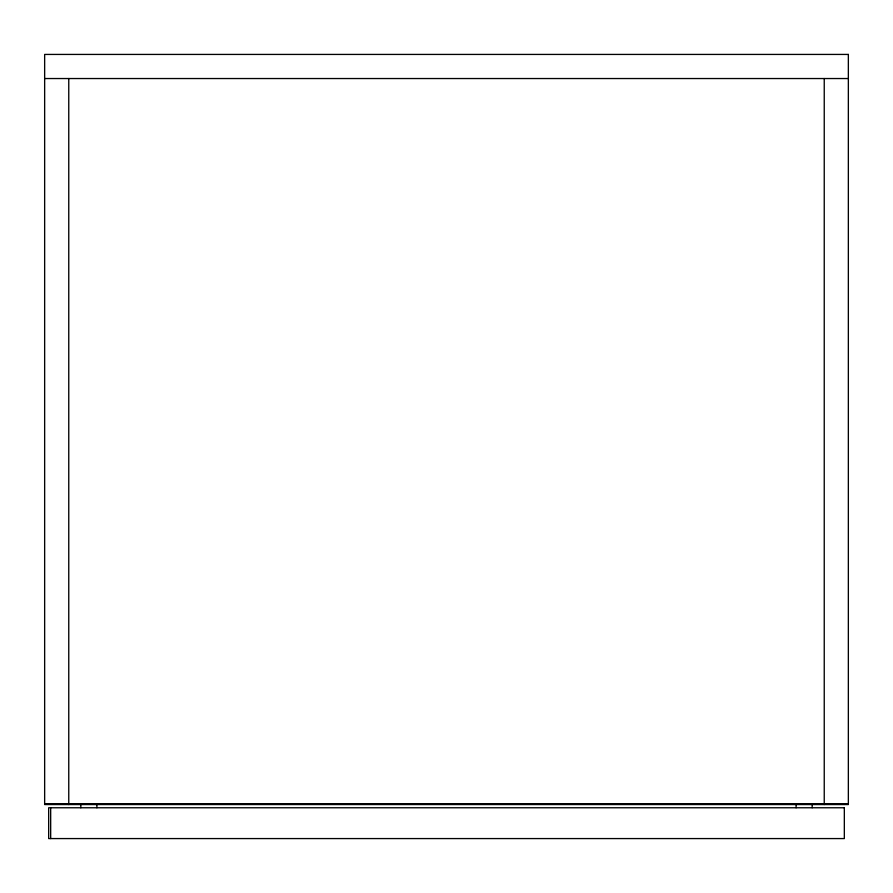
<?xml version="1.0" encoding="UTF-8"?>
<svg xmlns="http://www.w3.org/2000/svg" width="893" height="893" viewBox="0 0 893 893"><rect width="100%" height="100%" fill="white"/><g stroke="black" fill="none" stroke-linecap="round" stroke-linejoin="round"><path stroke-width="1.34" d="M44.65 78.539L848.35 78.539M44.65 803.745L848.35 803.745M824.239 78.539L824.239 804.548M812.183 803.577L812.183 807.763M796.11 803.588L796.11 807.763M96.89 803.588L96.89 807.763M80.817 803.588L80.817 807.763M68.761 78.539L68.761 804.548M50.678 807.763L50.678 838.572M848.35 54.428L44.65 54.428L44.65 804.548L848.35 804.548L848.35 54.428M844.331 807.763L48.669 807.763L48.669 838.572L844.331 838.572L844.331 807.763"/></g></svg>
